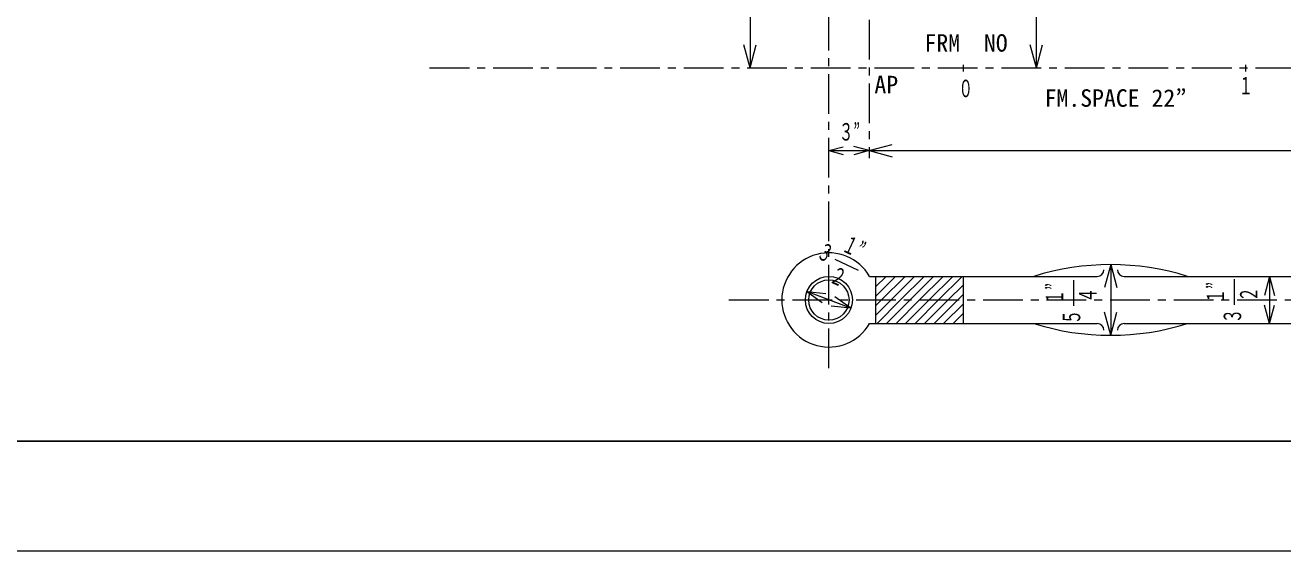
# Model space of a CAD drawing. Units: millimetres, scale not verified. Extents: x -6153 to 6153, y -4352 to 4352.
# Drawn here: x -4936 to -2560, y -4352 to -3360 of the extents above; entities that cross this region are included whole.
import ezdxf
from ezdxf.enums import TextEntityAlignment as Align

# ---------------------------------------------------------------- set-up
doc = ezdxf.new("R2010")
doc.units = ezdxf.units.MM
doc.header["$LTSCALE"] = 15
doc.linetypes.add('CHAIN1', pattern=[8, 5, -1, 1, -1])
for name, color, linetype, lineweight in [('0-0_0', 3, 'Continuous', 18), ('0-1_芯', 4, 'CHAIN1', 18), ('0-2_寸法', 2, 'Continuous', 18), ('0-F_枠', 3, 'Continuous', 18)]:
    doc.layers.add(name, color=color, linetype=linetype, lineweight=lineweight)
doc.styles.add('ＭＳ ゴシック', font='')
doc.styles.get('ＭＳ ゴシック').set_extended_font_data('MS Gothic')

msp = doc.modelspace()

# ---------------------------------------------------------------- linework, layer by layer
at = {"layer": '0-0_0'}
for p, q in [((-3340.78, -3834.13), (-2910.89, -3834.13)), ((-3328.87, -3923.03), (-3328.87, -3834.13)), ((-3328.87, -3835.37), (-3327.63, -3834.13)), ((-3328.87, -3853.33), (-3309.67, -3834.13)), ((-3328.87, -3871.29), (-3291.71, -3834.13)), ((-3163.77, -3923.03), (-3163.77, -3834.13)), ((-2860.09, -3834.13), (176.33, -3834.13)), ((-3201, -3923.03), (-3163.77, -3885.8)), ((-3183.04, -3923.03), (-3163.77, -3903.76)), ((-3340.78, -3923.03), (-2910.89, -3923.03)), ((-3165.08, -3923.03), (-3163.77, -3921.72)), ((-2860.09, -3923.03), (-179.27, -3923.03))]:
    msp.add_line(p, q, dxfattribs=at)
for points in [[(-3328.87, -3889.25), (-3318.2, -3878.58), (-3273.75, -3834.13)], [(-3328.87, -3907.21), (-3300.24, -3878.58), (-3255.79, -3834.13)], [(-3326.73, -3923.03), (-3282.28, -3878.58), (-3237.83, -3834.13)], [(-3308.77, -3923.03), (-3264.32, -3878.58), (-3219.87, -3834.13)], [(-3290.8, -3923.03), (-3246.35, -3878.58), (-3201.9, -3834.13)], [(-3272.84, -3923.03), (-3228.39, -3878.58), (-3183.94, -3834.13)], [(-3254.88, -3923.03), (-3210.43, -3878.58), (-3165.98, -3834.13)], [(-3236.92, -3923.03), (-3192.47, -3878.58), (-3163.77, -3849.88)], [(-3218.96, -3923.03), (-3174.51, -3878.58), (-3163.77, -3867.84)]]:
    msp.add_lwpolyline(points, dxfattribs=at)
for radius in [44.45, 38.1]:
    msp.add_circle((-3417.77, -3878.58), radius, dxfattribs=at)
for centre, radius, start, end in [((-3417.77, -3878.58), 88.9, 30, 330), ((-2885.49, -4297.99), 486.08, 72.6071, 107.3929), ((-2910.89, -3821.43), 12.7, 270, 0), ((-2860.09, -3821.43), 12.7, 180, 270), ((-2885.49, -3459.18), 486.08, 252.6071, 287.3929), ((-2910.89, -3935.73), 12.7, 0, 90), ((-2860.09, -3935.73), 12.7, 90, 180)]:
    msp.add_arc(centre, radius, start, end, dxfattribs=at)
at = {"layer": '0-1_芯'}
for p, q in [((-3417.77, -4007.42), (-3417.77, 3673.88)), ((-3341.57, -3109.86), (-3341.57, -3610.69)), ((-4171.92, -3440.14), (176.33, -3440.14)), ((-3164.04, -3434.56), (-3164.04, -3447.28)), ((-2630.64, -3434.56), (-2630.64, -3447.28)), ((-3606.5, -3878.58), (164.67, -3878.58))]:
    msp.add_line(p, q, dxfattribs=at)
at = {"layer": '0-2_寸法'}
for p, q in [((-3025.82, -3440.14), (-3025.82, 2376.46)), ((-3566.52, -3212.19), (-3566.52, -3440.14)), ((-3566.52, -3440.14), (-3578.17, -3396.67)), ((-3566.52, -3440.14), (-3554.87, -3396.67)), ((-3025.82, -3440.14), (-3037.47, -3396.67)), ((-3025.82, -3440.14), (-3014.17, -3396.67)), ((-3341.57, -3596.69), (-3298.1, -3585.04)), ((-3417.77, -3596.69), (-3390.86, -3589.48)), ((-3417.77, -3596.69), (-3390.86, -3603.9)), ((-3417.77, -3596.69), (-3341.57, -3596.69)), ((-3341.57, -3596.69), (-3370.81, -3588.86)), ((-3341.57, -3596.69), (-3370.81, -3604.53)), ((-3341.57, -3596.69), (-3298.1, -3608.34)), ((-3406.32, -3801.82), (-3362.74, -3822.14)), ((-2885.49, -3811.91), (-2897.13, -3855.38)), ((-2885.49, -3811.91), (-2885.49, -3945.26)), ((-2885.49, -3811.91), (-2873.84, -3855.38)), ((-2955.26, -3889.44), (-2955.26, -3841.35)), ((-2651.4, -3887.6), (-2651.4, -3839.51)), ((-2585.52, -3834.13), (-2595.12, -3869.96)), ((-2585.52, -3834.13), (-2575.92, -3869.96)), ((-2585.52, -3834.13), (-2585.52, -3923.03)), ((-3376.18, -3894.27), (-3459.36, -3862.9)), ((-3459.36, -3862.9), (-3423.63, -3866.44)), ((-3459.36, -3862.9), (-3430.36, -3883.7)), ((-3376.18, -3894.27), (-3413.23, -3890.59)), ((-3376.18, -3894.27), (-3406.44, -3872.55)), ((-2585.52, -3923.03), (-2594.86, -3888.19)), ((-2585.52, -3923.03), (-2594.86, -3888.19)), ((-2585.52, -3923.03), (-2576.18, -3888.19)), ((-2585.52, -3923.03), (-2576.18, -3888.19)), ((-2885.49, -3945.26), (-2897.13, -3901.79)), ((-2885.49, -3945.26), (-2873.84, -3901.79))]:
    msp.add_line(p, q, dxfattribs=at)
msp.add_lwpolyline([(-3341.57, -3596.69), (176.33, -3596.69), (132.87, -3608.34)], dxfattribs=at)
at = {"layer": '0-F_枠'}
msp.add_lwpolyline([(-6153.08, -4352.17), (6153.08, -4352.17), (6153.08, 4352.17)], dxfattribs=at)
at = {"layer": '0-F_枠', "lineweight": 25}
msp.add_lwpolyline([(-5946.08, -4145.17), (5945.97, -4145.17), (5945.97, 4145.17)], dxfattribs=at)

# ---------------------------------------------------------------- texts
at = {"layer": '0-2_寸法', "style": 'ＭＳ ゴシック'}
for s, p in [('FRM\u3000NO', (-3237.23, -3419.77)), ('AP', (-3331.77, -3498.34)), ('FM.SPACE 22”', (-3010.37, -3523.79))]:
    msp.add_text(s, height=32.99, dxfattribs=at).set_placement(p, align=Align.BOTTOM_LEFT)
at = {"layer": '0-2_寸法', "style": 'ＭＳ ゴシック', "width": 0.6}
for s, p in [('０', (-3172.77, -3505.72)), ('１', (-2643.64, -3500.42)), ('３”', (-3398.74, -3587.56))]:
    msp.add_text(s, height=32.99, dxfattribs=at).set_placement(p, align=Align.BOTTOM_LEFT)
for s, rotation, p in [('３', 335, (-3447.43, -3807.2)), ('１”', 335, (-3399.61, -3794)), ('２', 335, (-3423.21, -3852.54)), ('１”', 90, (-2661.32, -3884.83)), ('１”', 90, (-2965.18, -3886.67)), ('４', 90, (-2902.16, -3883.31)), ('２', 90, (-2598.29, -3881.47)), ('５', 90, (-2933.01, -3924.42)), ('３', 90, (-2629.15, -3922.58))]:
    msp.add_text(s, height=32.99, rotation=rotation, dxfattribs=at).set_placement(p, align=Align.BOTTOM_LEFT)

doc.saveas('drawing.dxf')
